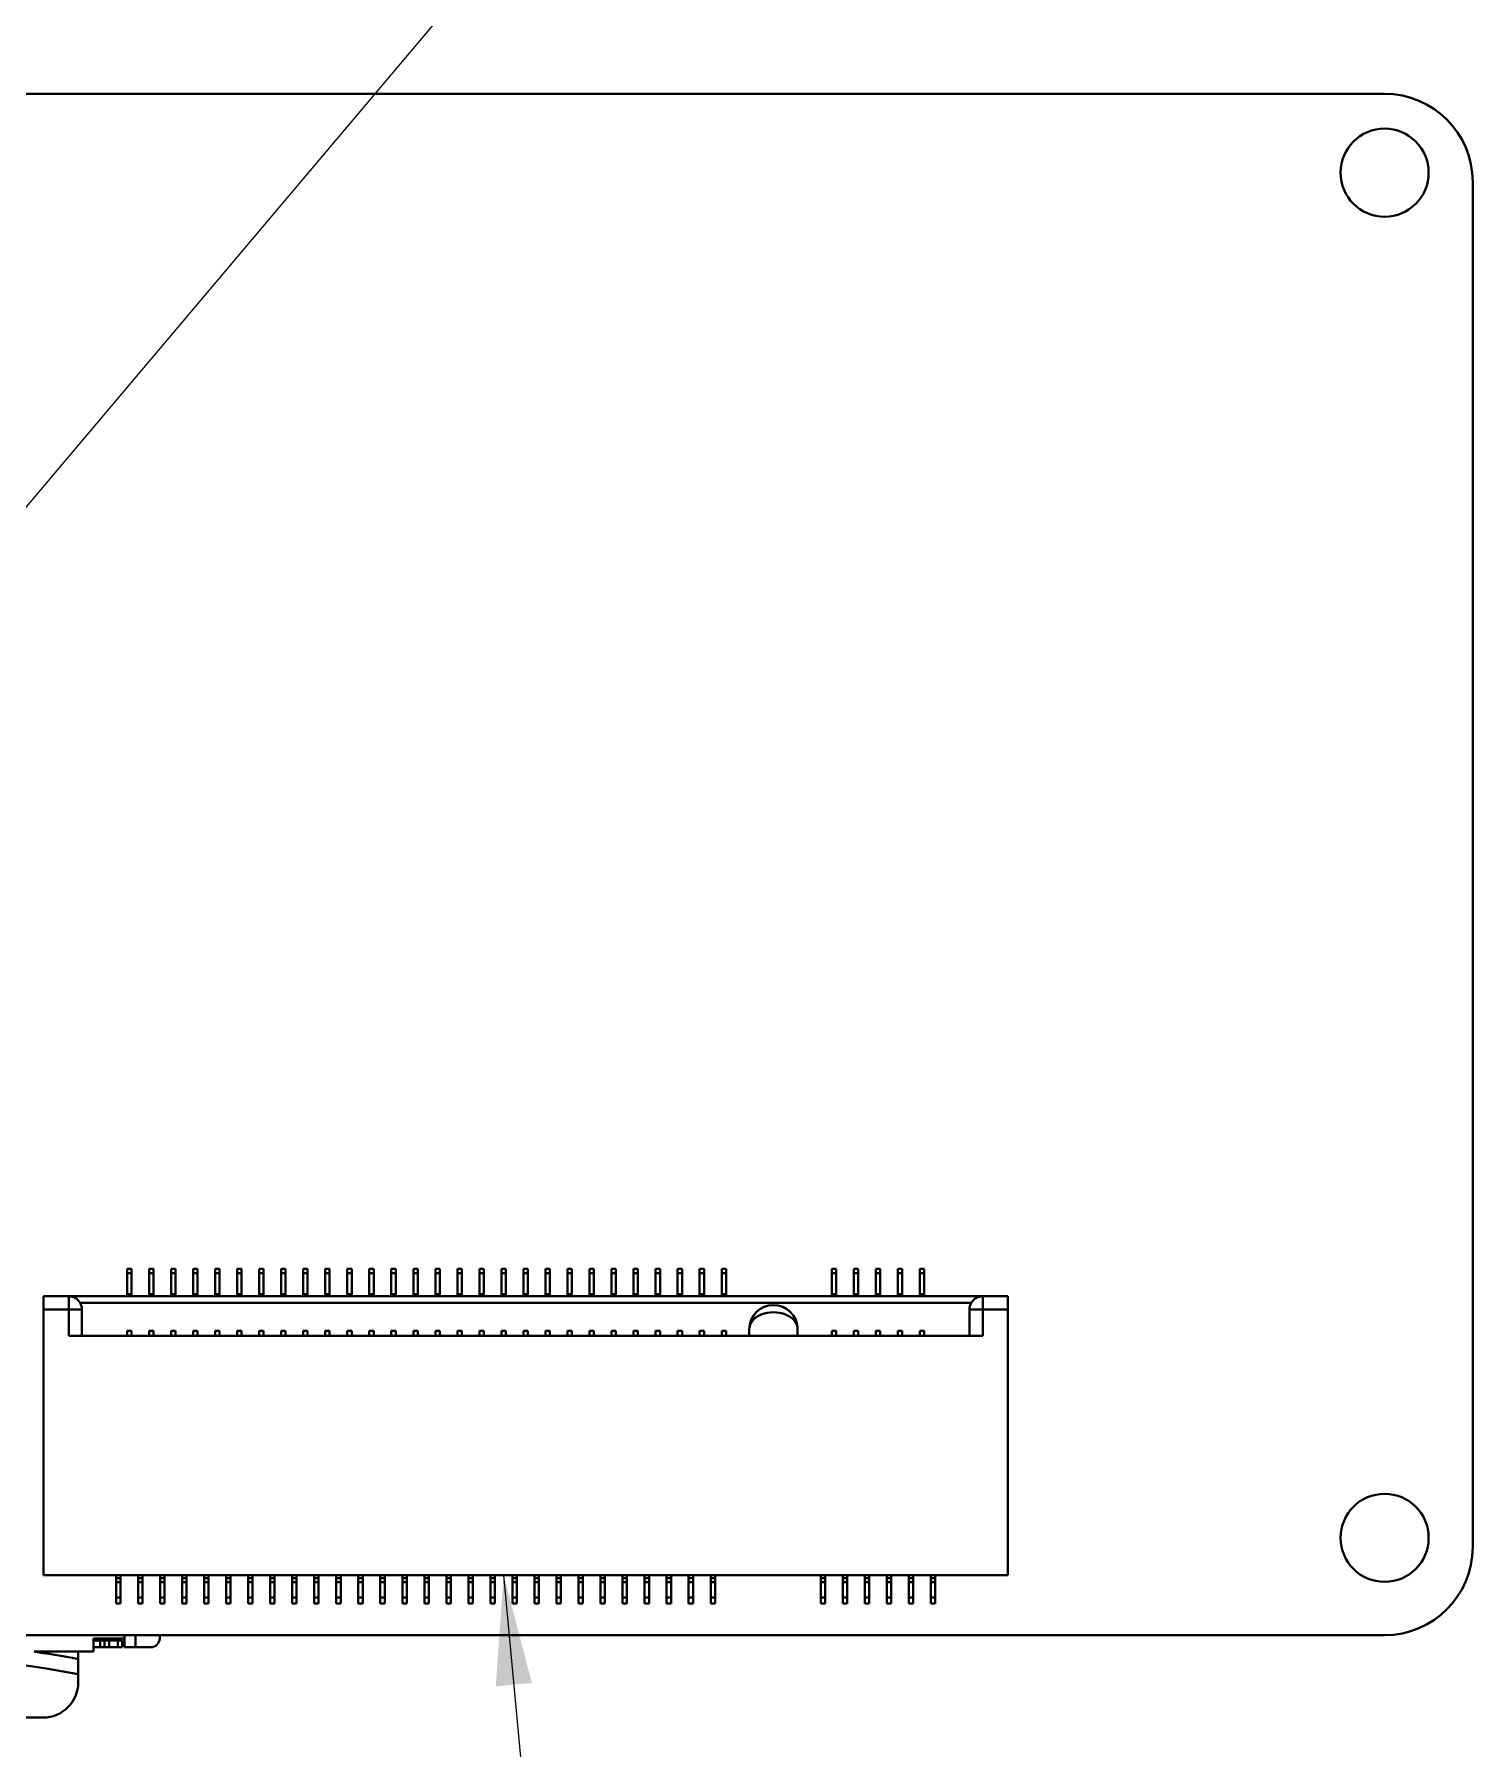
# Model space of a CAD drawing. Header units: millimetres. Extents: x 15 to 205, y 5 to 292.
# Drawn here: x 128.02 to 160.68, y 205.84 to 244.77 of the extents above; entities that cross this region are included whole.
import ezdxf

# ---------------------------------------------------------------- set-up
doc = ezdxf.new("R2010")
doc.units = ezdxf.units.MM
doc.layers.add('Annotations', color=7, linetype='Continuous')
doc.layers.add('Geometries', color=7, linetype='Continuous')
doc.dimstyles.new('ISO-25', dxfattribs={"dimtxt": 2.5, "dimasz": 2.5, "dimexe": 1.25, "dimexo": 0.625, "dimtad": 1, "dimtxsty": 'Standard', "dimcen": 2.5, "dimadec": 0, "dimazin": 0, "dimtfac": 1, "dimtmove": 0, "dimatfit": 3, "dimfxl": 1, "dimarcsym": 0})

msp = doc.modelspace()

# ---------------------------------------------------------------- linework, layer by layer
at = {"layer": 'Geometries', "linetype": 'Continuous', "lineweight": 40}
for p, q in [((158.675, 243.419), (62.675, 243.419)), ((160.675, 210.419), (160.675, 241.419)), ((130.125, 216.734), (130.225, 216.734)), ((130.125, 216.734), (130.125, 216.641)), ((130.125, 216.641), (130.125, 216.162)), ((130.225, 216.641), (130.125, 216.641)), ((130.225, 216.641), (130.225, 216.734)), ((130.225, 216.162), (130.225, 216.641)), ((130.625, 216.734), (130.725, 216.734)), ((130.625, 216.734), (130.625, 216.641)), ((130.625, 216.641), (130.625, 216.162)), ((130.725, 216.641), (130.625, 216.641)), ((130.725, 216.641), (130.725, 216.734)), ((130.725, 216.162), (130.725, 216.641)), ((131.125, 216.734), (131.125, 216.641)), ((131.125, 216.734), (131.225, 216.734)), ((131.125, 216.641), (131.125, 216.162)), ((131.225, 216.641), (131.125, 216.641)), ((131.225, 216.641), (131.225, 216.734)), ((131.225, 216.162), (131.225, 216.641)), ((131.625, 216.734), (131.625, 216.641)), ((131.625, 216.734), (131.725, 216.734)), ((131.625, 216.641), (131.625, 216.162)), ((131.725, 216.641), (131.625, 216.641)), ((131.725, 216.641), (131.725, 216.734)), ((131.725, 216.162), (131.725, 216.641)), ((132.125, 216.734), (132.125, 216.641)), ((132.125, 216.734), (132.225, 216.734)), ((132.125, 216.641), (132.125, 216.162)), ((132.225, 216.641), (132.125, 216.641)), ((132.225, 216.641), (132.225, 216.734)), ((132.225, 216.162), (132.225, 216.641)), ((132.625, 216.734), (132.725, 216.734)), ((132.625, 216.734), (132.625, 216.641)), ((132.625, 216.641), (132.625, 216.162)), ((132.725, 216.641), (132.625, 216.641)), ((132.725, 216.641), (132.725, 216.734)), ((132.725, 216.162), (132.725, 216.641)), ((133.125, 216.734), (133.125, 216.641)), ((133.125, 216.734), (133.225, 216.734)), ((133.125, 216.641), (133.125, 216.162)), ((133.225, 216.641), (133.125, 216.641)), ((133.225, 216.641), (133.225, 216.734)), ((133.225, 216.162), (133.225, 216.641)), ((133.625, 216.734), (133.725, 216.734)), ((133.625, 216.734), (133.625, 216.641)), ((133.725, 216.641), (133.625, 216.641)), ((133.625, 216.641), (133.625, 216.162)), ((133.725, 216.641), (133.725, 216.734)), ((133.725, 216.162), (133.725, 216.641)), ((134.125, 216.734), (134.125, 216.641)), ((134.125, 216.734), (134.225, 216.734)), ((134.125, 216.641), (134.125, 216.162)), ((134.225, 216.641), (134.125, 216.641)), ((134.225, 216.641), (134.225, 216.734)), ((134.225, 216.162), (134.225, 216.641)), ((134.625, 216.734), (134.625, 216.641)), ((134.625, 216.734), (134.725, 216.734)), ((134.625, 216.641), (134.625, 216.162)), ((134.725, 216.641), (134.625, 216.641)), ((134.725, 216.641), (134.725, 216.734)), ((134.725, 216.162), (134.725, 216.641)), ((135.125, 216.734), (135.125, 216.641)), ((135.125, 216.734), (135.225, 216.734)), ((135.225, 216.641), (135.125, 216.641)), ((135.125, 216.641), (135.125, 216.162)), ((135.225, 216.641), (135.225, 216.734)), ((135.225, 216.162), (135.225, 216.641)), ((135.625, 216.734), (135.625, 216.641)), ((135.625, 216.734), (135.725, 216.734)), ((135.725, 216.641), (135.625, 216.641)), ((135.625, 216.641), (135.625, 216.162)), ((135.725, 216.641), (135.725, 216.734)), ((135.725, 216.162), (135.725, 216.641)), ((136.125, 216.734), (136.225, 216.734)), ((136.125, 216.734), (136.125, 216.641)), ((136.125, 216.641), (136.125, 216.162)), ((136.225, 216.641), (136.125, 216.641)), ((136.225, 216.641), (136.225, 216.734)), ((136.225, 216.162), (136.225, 216.641)), ((136.625, 216.734), (136.625, 216.641)), ((136.625, 216.734), (136.725, 216.734)), ((136.625, 216.641), (136.625, 216.162)), ((136.725, 216.641), (136.625, 216.641)), ((136.725, 216.641), (136.725, 216.734)), ((136.725, 216.162), (136.725, 216.641)), ((137.125, 216.734), (137.125, 216.641)), ((137.125, 216.734), (137.225, 216.734)), ((137.125, 216.641), (137.125, 216.162)), ((137.225, 216.641), (137.125, 216.641)), ((137.225, 216.641), (137.225, 216.734)), ((137.225, 216.162), (137.225, 216.641)), ((137.625, 216.734), (137.625, 216.641)), ((137.625, 216.734), (137.725, 216.734)), ((137.625, 216.641), (137.625, 216.162)), ((137.725, 216.641), (137.625, 216.641)), ((137.725, 216.641), (137.725, 216.734)), ((137.725, 216.162), (137.725, 216.641)), ((138.125, 216.734), (138.125, 216.641)), ((138.125, 216.734), (138.225, 216.734)), ((138.125, 216.641), (138.125, 216.162)), ((138.225, 216.641), (138.125, 216.641)), ((138.225, 216.641), (138.225, 216.734)), ((138.225, 216.162), (138.225, 216.641)), ((138.625, 216.734), (138.625, 216.641)), ((138.625, 216.734), (138.725, 216.734)), ((138.725, 216.641), (138.625, 216.641)), ((138.625, 216.641), (138.625, 216.162)), ((138.725, 216.641), (138.725, 216.734)), ((138.725, 216.162), (138.725, 216.641)), ((139.125, 216.734), (139.225, 216.734)), ((139.125, 216.734), (139.125, 216.641)), ((139.125, 216.641), (139.125, 216.162)), ((139.225, 216.641), (139.125, 216.641)), ((139.225, 216.641), (139.225, 216.734)), ((139.225, 216.162), (139.225, 216.641)), ((139.625, 216.734), (139.625, 216.641)), ((139.625, 216.734), (139.725, 216.734)), ((139.625, 216.641), (139.625, 216.162)), ((139.725, 216.641), (139.625, 216.641)), ((139.725, 216.641), (139.725, 216.734)), ((139.725, 216.162), (139.725, 216.641)), ((140.125, 216.734), (140.125, 216.641)), ((140.125, 216.734), (140.225, 216.734)), ((140.225, 216.641), (140.125, 216.641)), ((140.125, 216.641), (140.125, 216.162)), ((140.225, 216.641), (140.225, 216.734)), ((140.225, 216.162), (140.225, 216.641)), ((140.625, 216.734), (140.725, 216.734)), ((140.625, 216.734), (140.625, 216.641)), ((140.625, 216.641), (140.625, 216.162)), ((140.725, 216.641), (140.625, 216.641)), ((140.725, 216.641), (140.725, 216.734)), ((140.725, 216.162), (140.725, 216.641)), ((141.125, 216.734), (141.125, 216.641)), ((141.125, 216.734), (141.225, 216.734)), ((141.225, 216.641), (141.125, 216.641)), ((141.125, 216.641), (141.125, 216.162)), ((141.225, 216.641), (141.225, 216.734)), ((141.225, 216.162), (141.225, 216.641)), ((141.625, 216.734), (141.625, 216.641)), ((141.625, 216.734), (141.725, 216.734)), ((141.725, 216.641), (141.625, 216.641)), ((141.625, 216.641), (141.625, 216.162)), ((141.725, 216.641), (141.725, 216.734)), ((141.725, 216.162), (141.725, 216.641)), ((142.125, 216.734), (142.125, 216.641)), ((142.125, 216.734), (142.225, 216.734)), ((142.225, 216.641), (142.125, 216.641)), ((142.125, 216.641), (142.125, 216.162)), ((142.225, 216.641), (142.225, 216.734)), ((142.225, 216.162), (142.225, 216.641)), ((142.625, 216.734), (142.625, 216.641)), ((142.625, 216.734), (142.725, 216.734)), ((142.625, 216.641), (142.625, 216.162)), ((142.725, 216.641), (142.625, 216.641)), ((142.725, 216.641), (142.725, 216.734)), ((142.725, 216.162), (142.725, 216.641)), ((143.125, 216.734), (143.225, 216.734)), ((143.125, 216.734), (143.125, 216.641)), ((143.125, 216.641), (143.125, 216.162)), ((143.225, 216.641), (143.125, 216.641)), ((143.225, 216.641), (143.225, 216.734)), ((143.225, 216.162), (143.225, 216.641)), ((143.625, 216.734), (143.725, 216.734)), ((143.625, 216.734), (143.625, 216.641)), ((143.625, 216.641), (143.625, 216.162)), ((143.725, 216.641), (143.625, 216.641)), ((143.725, 216.641), (143.725, 216.734)), ((143.725, 216.162), (143.725, 216.641)), ((146.125, 216.734), (146.125, 216.641)), ((146.125, 216.734), (146.225, 216.734)), ((146.225, 216.641), (146.125, 216.641)), ((146.125, 216.641), (146.125, 216.162)), ((146.225, 216.641), (146.225, 216.734)), ((146.225, 216.162), (146.225, 216.641)), ((146.625, 216.734), (146.625, 216.641)), ((146.625, 216.734), (146.725, 216.734)), ((146.625, 216.641), (146.625, 216.162)), ((146.725, 216.641), (146.625, 216.641)), ((146.725, 216.641), (146.725, 216.734)), ((146.725, 216.162), (146.725, 216.641)), ((147.125, 216.734), (147.125, 216.641)), ((147.125, 216.734), (147.225, 216.734)), ((147.225, 216.641), (147.125, 216.641)), ((147.125, 216.641), (147.125, 216.162)), ((147.225, 216.641), (147.225, 216.734)), ((147.225, 216.162), (147.225, 216.641)), ((147.625, 216.734), (147.625, 216.641)), ((147.625, 216.734), (147.725, 216.734)), ((147.625, 216.641), (147.625, 216.162)), ((147.725, 216.641), (147.625, 216.641)), ((147.725, 216.641), (147.725, 216.734)), ((147.725, 216.162), (147.725, 216.641)), ((148.125, 216.734), (148.125, 216.641)), ((148.125, 216.734), (148.225, 216.734)), ((148.225, 216.641), (148.125, 216.641)), ((148.125, 216.641), (148.125, 216.162)), ((148.225, 216.641), (148.225, 216.734)), ((148.225, 216.162), (148.225, 216.641)), ((128.225, 216.114), (128.225, 215.814)), ((128.225, 216.114), (128.8, 216.114)), ((128.8, 215.814), (128.8, 216.114)), ((128.8, 216.114), (130.125, 216.114)), ((130.125, 216.162), (130.125, 216.118)), ((130.125, 216.162), (130.225, 216.162)), ((130.125, 216.118), (130.125, 216.114)), ((130.125, 216.118), (130.225, 216.118)), ((130.125, 216.114), (130.225, 216.114)), ((130.225, 216.118), (130.225, 216.162)), ((130.225, 216.114), (130.225, 216.118)), ((130.225, 216.114), (130.625, 216.114)), ((130.625, 216.162), (130.625, 216.118)), ((130.625, 216.162), (130.725, 216.162)), ((130.625, 216.118), (130.625, 216.114)), ((130.625, 216.118), (130.725, 216.118)), ((130.625, 216.114), (130.725, 216.114)), ((130.725, 216.118), (130.725, 216.162)), ((130.725, 216.114), (130.725, 216.118)), ((130.725, 216.114), (131.125, 216.114)), ((131.125, 216.162), (131.125, 216.118)), ((131.125, 216.162), (131.225, 216.162)), ((131.125, 216.118), (131.125, 216.114)), ((131.125, 216.118), (131.225, 216.118)), ((131.125, 216.114), (131.225, 216.114)), ((131.225, 216.118), (131.225, 216.162)), ((131.225, 216.114), (131.225, 216.118)), ((131.225, 216.114), (131.625, 216.114)), ((131.625, 216.162), (131.725, 216.162)), ((131.625, 216.162), (131.625, 216.118)), ((131.625, 216.118), (131.625, 216.114)), ((131.625, 216.118), (131.725, 216.118)), ((131.625, 216.114), (131.725, 216.114)), ((131.725, 216.118), (131.725, 216.162)), ((131.725, 216.114), (131.725, 216.118)), ((131.725, 216.114), (132.125, 216.114)), ((132.125, 216.162), (132.125, 216.118)), ((132.125, 216.162), (132.225, 216.162)), ((132.125, 216.118), (132.125, 216.114)), ((132.125, 216.118), (132.225, 216.118)), ((132.125, 216.114), (132.225, 216.114)), ((132.225, 216.118), (132.225, 216.162)), ((132.225, 216.114), (132.225, 216.118)), ((132.225, 216.114), (132.625, 216.114)), ((132.625, 216.162), (132.625, 216.118)), ((132.625, 216.162), (132.725, 216.162)), ((132.625, 216.118), (132.625, 216.114)), ((132.625, 216.118), (132.725, 216.118)), ((132.625, 216.114), (132.725, 216.114)), ((132.725, 216.118), (132.725, 216.162)), ((132.725, 216.114), (132.725, 216.118)), ((132.725, 216.114), (133.125, 216.114)), ((133.125, 216.162), (133.125, 216.118)), ((133.125, 216.162), (133.225, 216.162)), ((133.125, 216.118), (133.125, 216.114)), ((133.125, 216.118), (133.225, 216.118)), ((133.125, 216.114), (133.225, 216.114)), ((133.225, 216.118), (133.225, 216.162)), ((133.225, 216.114), (133.225, 216.118)), ((133.225, 216.114), (133.625, 216.114)), ((133.625, 216.162), (133.625, 216.118)), ((133.625, 216.162), (133.725, 216.162)), ((133.625, 216.118), (133.625, 216.114)), ((133.625, 216.118), (133.725, 216.118)), ((133.625, 216.114), (133.725, 216.114)), ((133.725, 216.118), (133.725, 216.162)), ((133.725, 216.114), (133.725, 216.118)), ((133.725, 216.114), (134.125, 216.114)), ((134.125, 216.162), (134.225, 216.162)), ((134.125, 216.162), (134.125, 216.118)), ((134.125, 216.118), (134.125, 216.114)), ((134.125, 216.118), (134.225, 216.118)), ((134.125, 216.114), (134.225, 216.114)), ((134.225, 216.118), (134.225, 216.162)), ((134.225, 216.114), (134.225, 216.118)), ((134.225, 216.114), (134.625, 216.114)), ((134.625, 216.162), (134.625, 216.118)), ((134.625, 216.162), (134.725, 216.162)), ((134.625, 216.118), (134.625, 216.114)), ((134.625, 216.118), (134.725, 216.118)), ((134.625, 216.114), (134.725, 216.114)), ((134.725, 216.118), (134.725, 216.162)), ((134.725, 216.114), (134.725, 216.118)), ((134.725, 216.114), (135.125, 216.114)), ((135.125, 216.162), (135.125, 216.118)), ((135.125, 216.162), (135.225, 216.162)), ((135.125, 216.118), (135.125, 216.114)), ((135.125, 216.118), (135.225, 216.118)), ((135.125, 216.114), (135.225, 216.114)), ((135.225, 216.118), (135.225, 216.162)), ((135.225, 216.114), (135.225, 216.118)), ((135.225, 216.114), (135.625, 216.114)), ((135.625, 216.162), (135.625, 216.118)), ((135.625, 216.162), (135.725, 216.162)), ((135.625, 216.118), (135.725, 216.118)), ((135.625, 216.118), (135.625, 216.114)), ((135.625, 216.114), (135.725, 216.114)), ((135.725, 216.118), (135.725, 216.162)), ((135.725, 216.114), (135.725, 216.118)), ((135.725, 216.114), (136.125, 216.114)), ((136.125, 216.162), (136.125, 216.118)), ((136.125, 216.162), (136.225, 216.162)), ((136.125, 216.118), (136.125, 216.114)), ((136.125, 216.118), (136.225, 216.118)), ((136.125, 216.114), (136.225, 216.114)), ((136.225, 216.118), (136.225, 216.162)), ((136.225, 216.114), (136.225, 216.118)), ((136.225, 216.114), (136.625, 216.114)), ((136.625, 216.162), (136.725, 216.162)), ((136.625, 216.162), (136.625, 216.118)), ((136.625, 216.118), (136.625, 216.114)), ((136.625, 216.118), (136.725, 216.118)), ((136.625, 216.114), (136.725, 216.114)), ((136.725, 216.118), (136.725, 216.162)), ((136.725, 216.114), (136.725, 216.118)), ((136.725, 216.114), (137.125, 216.114)), ((137.125, 216.162), (137.125, 216.118)), ((137.125, 216.162), (137.225, 216.162)), ((137.125, 216.118), (137.125, 216.114)), ((137.125, 216.118), (137.225, 216.118)), ((137.125, 216.114), (137.225, 216.114)), ((137.225, 216.118), (137.225, 216.162)), ((137.225, 216.114), (137.225, 216.118)), ((137.225, 216.114), (137.625, 216.114)), ((137.625, 216.162), (137.725, 216.162)), ((137.625, 216.162), (137.625, 216.118)), ((137.625, 216.118), (137.725, 216.118)), ((137.625, 216.118), (137.625, 216.114)), ((137.625, 216.114), (137.725, 216.114)), ((137.725, 216.118), (137.725, 216.162)), ((137.725, 216.114), (137.725, 216.118)), ((137.725, 216.114), (138.125, 216.114)), ((138.125, 216.162), (138.125, 216.118)), ((138.125, 216.162), (138.225, 216.162)), ((138.125, 216.118), (138.125, 216.114)), ((138.125, 216.118), (138.225, 216.118)), ((138.125, 216.114), (138.225, 216.114)), ((138.225, 216.118), (138.225, 216.162)), ((138.225, 216.114), (138.225, 216.118)), ((138.225, 216.114), (138.625, 216.114)), ((138.625, 216.162), (138.625, 216.118)), ((138.625, 216.162), (138.725, 216.162)), ((138.625, 216.118), (138.625, 216.114)), ((138.625, 216.118), (138.725, 216.118)), ((138.625, 216.114), (138.725, 216.114)), ((138.725, 216.118), (138.725, 216.162)), ((138.725, 216.114), (138.725, 216.118)), ((138.725, 216.114), (139.125, 216.114)), ((139.125, 216.162), (139.225, 216.162)), ((139.125, 216.162), (139.125, 216.118)), ((139.125, 216.118), (139.125, 216.114)), ((139.125, 216.118), (139.225, 216.118)), ((139.125, 216.114), (139.225, 216.114)), ((139.225, 216.118), (139.225, 216.162)), ((139.225, 216.114), (139.225, 216.118)), ((139.225, 216.114), (139.625, 216.114)), ((139.625, 216.162), (139.625, 216.118)), ((139.625, 216.162), (139.725, 216.162)), ((139.625, 216.118), (139.725, 216.118)), ((139.625, 216.118), (139.625, 216.114)), ((139.625, 216.114), (139.725, 216.114)), ((139.725, 216.118), (139.725, 216.162)), ((139.725, 216.114), (139.725, 216.118)), ((139.725, 216.114), (140.125, 216.114)), ((140.125, 216.162), (140.125, 216.118)), ((140.125, 216.162), (140.225, 216.162)), ((140.125, 216.118), (140.225, 216.118)), ((140.125, 216.118), (140.125, 216.114)), ((140.125, 216.114), (140.225, 216.114)), ((140.225, 216.118), (140.225, 216.162)), ((140.225, 216.114), (140.225, 216.118)), ((140.225, 216.114), (140.625, 216.114)), ((140.625, 216.162), (140.725, 216.162)), ((140.625, 216.162), (140.625, 216.118)), ((140.625, 216.118), (140.625, 216.114)), ((140.625, 216.118), (140.725, 216.118)), ((140.625, 216.114), (140.725, 216.114)), ((140.725, 216.118), (140.725, 216.162)), ((140.725, 216.114), (140.725, 216.118)), ((140.725, 216.114), (141.125, 216.114)), ((141.125, 216.162), (141.125, 216.118)), ((141.125, 216.162), (141.225, 216.162)), ((141.125, 216.118), (141.125, 216.114)), ((141.125, 216.118), (141.225, 216.118)), ((141.125, 216.114), (141.225, 216.114)), ((141.225, 216.118), (141.225, 216.162)), ((141.225, 216.114), (141.225, 216.118)), ((141.225, 216.114), (141.625, 216.114)), ((141.625, 216.162), (141.625, 216.118)), ((141.625, 216.162), (141.725, 216.162)), ((141.625, 216.118), (141.625, 216.114)), ((141.625, 216.118), (141.725, 216.118)), ((141.625, 216.114), (141.725, 216.114)), ((141.725, 216.118), (141.725, 216.162)), ((141.725, 216.114), (141.725, 216.118)), ((141.725, 216.114), (142.125, 216.114)), ((142.125, 216.162), (142.125, 216.118)), ((142.125, 216.162), (142.225, 216.162)), ((142.125, 216.118), (142.125, 216.114)), ((142.125, 216.118), (142.225, 216.118)), ((142.125, 216.114), (142.225, 216.114)), ((142.225, 216.118), (142.225, 216.162)), ((142.225, 216.114), (142.225, 216.118)), ((142.225, 216.114), (142.625, 216.114)), ((142.625, 216.162), (142.625, 216.118)), ((142.625, 216.162), (142.725, 216.162)), ((142.625, 216.118), (142.625, 216.114)), ((142.625, 216.118), (142.725, 216.118)), ((142.625, 216.114), (142.725, 216.114)), ((142.725, 216.118), (142.725, 216.162)), ((142.725, 216.114), (142.725, 216.118)), ((142.725, 216.114), (143.125, 216.114)), ((143.125, 216.162), (143.125, 216.118)), ((143.125, 216.162), (143.225, 216.162)), ((143.125, 216.118), (143.125, 216.114)), ((143.125, 216.118), (143.225, 216.118)), ((143.125, 216.114), (143.225, 216.114)), ((143.225, 216.118), (143.225, 216.162)), ((143.225, 216.114), (143.225, 216.118)), ((143.225, 216.114), (143.625, 216.114)), ((143.625, 216.162), (143.625, 216.118)), ((143.625, 216.162), (143.725, 216.162)), ((143.625, 216.118), (143.625, 216.114)), ((143.625, 216.118), (143.725, 216.118)), ((143.625, 216.114), (143.725, 216.114)), ((143.725, 216.118), (143.725, 216.162)), ((143.725, 216.114), (143.725, 216.118)), ((143.725, 216.114), (146.125, 216.114)), ((146.125, 216.162), (146.225, 216.162)), ((146.125, 216.162), (146.125, 216.118)), ((146.125, 216.118), (146.125, 216.114)), ((146.125, 216.118), (146.225, 216.118)), ((146.125, 216.114), (146.225, 216.114)), ((146.225, 216.118), (146.225, 216.162)), ((146.225, 216.114), (146.225, 216.118)), ((146.225, 216.114), (146.625, 216.114)), ((146.625, 216.162), (146.625, 216.118)), ((146.625, 216.162), (146.725, 216.162)), ((146.625, 216.118), (146.625, 216.114)), ((146.625, 216.118), (146.725, 216.118)), ((146.625, 216.114), (146.725, 216.114)), ((146.725, 216.118), (146.725, 216.162)), ((146.725, 216.114), (146.725, 216.118)), ((146.725, 216.114), (147.125, 216.114)), ((147.125, 216.162), (147.125, 216.118)), ((147.125, 216.162), (147.225, 216.162)), ((147.125, 216.118), (147.125, 216.114)), ((147.125, 216.118), (147.225, 216.118)), ((147.125, 216.114), (147.225, 216.114)), ((147.225, 216.118), (147.225, 216.162)), ((147.225, 216.114), (147.225, 216.118)), ((147.225, 216.114), (147.625, 216.114)), ((147.625, 216.162), (147.625, 216.118)), ((147.625, 216.162), (147.725, 216.162)), ((147.625, 216.118), (147.625, 216.114)), ((147.625, 216.118), (147.725, 216.118)), ((147.625, 216.114), (147.725, 216.114)), ((147.725, 216.118), (147.725, 216.162)), ((147.725, 216.114), (147.725, 216.118)), ((147.725, 216.114), (148.125, 216.114)), ((148.125, 216.162), (148.225, 216.162)), ((148.125, 216.162), (148.125, 216.118)), ((148.125, 216.118), (148.125, 216.114)), ((148.125, 216.118), (148.225, 216.118)), ((148.125, 216.114), (148.225, 216.114)), ((148.225, 216.118), (148.225, 216.162)), ((148.225, 216.114), (148.225, 216.118)), ((148.225, 216.114), (149.55, 216.114)), ((149.55, 216.114), (149.55, 215.814)), ((149.55, 216.114), (150.125, 216.114)), ((150.125, 215.814), (150.125, 216.114)), ((128.225, 215.814), (128.225, 209.784)), ((128.8, 215.814), (128.225, 215.814)), ((129.1, 215.814), (128.8, 215.814)), ((128.8, 215.214), (128.8, 215.814)), ((129.06, 215.964), (149.29, 215.964)), ((129.1, 215.814), (129.1, 215.214)), ((149.55, 215.814), (149.25, 215.814)), ((149.25, 215.214), (149.25, 215.814)), ((149.55, 215.814), (149.55, 215.214)), ((150.125, 215.814), (149.55, 215.814)), ((150.125, 209.784), (150.125, 215.814)), ((130.125, 215.328), (130.125, 215.214)), ((130.225, 215.328), (130.125, 215.328)), ((130.225, 215.214), (130.225, 215.328)), ((130.625, 215.328), (130.625, 215.214)), ((130.725, 215.328), (130.625, 215.328)), ((130.725, 215.214), (130.725, 215.328)), ((131.125, 215.328), (131.125, 215.214)), ((131.225, 215.328), (131.125, 215.328)), ((131.225, 215.214), (131.225, 215.328)), ((131.625, 215.328), (131.625, 215.214)), ((131.725, 215.328), (131.625, 215.328)), ((131.725, 215.214), (131.725, 215.328)), ((132.125, 215.328), (132.125, 215.214)), ((132.225, 215.328), (132.125, 215.328)), ((132.225, 215.214), (132.225, 215.328)), ((132.625, 215.328), (132.625, 215.214)), ((132.725, 215.328), (132.625, 215.328)), ((132.725, 215.214), (132.725, 215.328)), ((133.125, 215.328), (133.125, 215.214)), ((133.225, 215.328), (133.125, 215.328)), ((133.225, 215.214), (133.225, 215.328)), ((133.625, 215.328), (133.625, 215.214)), ((133.725, 215.328), (133.625, 215.328)), ((133.725, 215.214), (133.725, 215.328)), ((134.125, 215.328), (134.125, 215.214)), ((134.225, 215.328), (134.125, 215.328)), ((134.225, 215.214), (134.225, 215.328)), ((134.625, 215.328), (134.625, 215.214)), ((134.725, 215.328), (134.625, 215.328)), ((134.725, 215.214), (134.725, 215.328)), ((135.125, 215.328), (135.125, 215.214)), ((135.225, 215.328), (135.125, 215.328)), ((135.225, 215.214), (135.225, 215.328)), ((135.725, 215.328), (135.625, 215.328)), ((135.625, 215.328), (135.625, 215.214)), ((135.725, 215.214), (135.725, 215.328)), ((136.125, 215.328), (136.125, 215.214)), ((136.225, 215.328), (136.125, 215.328)), ((136.225, 215.214), (136.225, 215.328)), ((136.625, 215.328), (136.625, 215.214)), ((136.725, 215.328), (136.625, 215.328)), ((136.725, 215.214), (136.725, 215.328)), ((137.125, 215.328), (137.125, 215.214)), ((137.225, 215.328), (137.125, 215.328)), ((137.225, 215.214), (137.225, 215.328)), ((137.625, 215.328), (137.625, 215.214)), ((137.725, 215.328), (137.625, 215.328)), ((137.725, 215.214), (137.725, 215.328)), ((138.125, 215.328), (138.125, 215.214)), ((138.225, 215.328), (138.125, 215.328)), ((138.225, 215.214), (138.225, 215.328)), ((138.725, 215.328), (138.625, 215.328)), ((138.625, 215.328), (138.625, 215.214)), ((138.725, 215.214), (138.725, 215.328)), ((139.125, 215.328), (139.125, 215.214)), ((139.225, 215.328), (139.125, 215.328)), ((139.225, 215.214), (139.225, 215.328)), ((139.625, 215.328), (139.625, 215.214)), ((139.725, 215.328), (139.625, 215.328)), ((139.725, 215.214), (139.725, 215.328)), ((140.225, 215.328), (140.125, 215.328)), ((140.125, 215.328), (140.125, 215.214)), ((140.225, 215.214), (140.225, 215.328)), ((140.625, 215.328), (140.625, 215.214)), ((140.725, 215.328), (140.625, 215.328)), ((140.725, 215.214), (140.725, 215.328)), ((141.125, 215.328), (141.125, 215.214)), ((141.225, 215.328), (141.125, 215.328)), ((141.225, 215.214), (141.225, 215.328)), ((141.625, 215.328), (141.625, 215.214)), ((141.725, 215.328), (141.625, 215.328)), ((141.725, 215.214), (141.725, 215.328)), ((142.125, 215.328), (142.125, 215.214)), ((142.225, 215.328), (142.125, 215.328)), ((142.225, 215.214), (142.225, 215.328)), ((142.625, 215.328), (142.625, 215.214)), ((142.725, 215.328), (142.625, 215.328)), ((142.725, 215.214), (142.725, 215.328)), ((143.125, 215.328), (143.125, 215.214)), ((143.225, 215.328), (143.125, 215.328)), ((143.225, 215.214), (143.225, 215.328)), ((143.625, 215.328), (143.625, 215.214)), ((143.725, 215.328), (143.625, 215.328)), ((143.725, 215.214), (143.725, 215.328)), ((144.25, 215.364), (144.25, 215.214)), ((145.35, 215.214), (145.35, 215.364)), ((146.125, 215.328), (146.125, 215.214)), ((146.225, 215.328), (146.125, 215.328)), ((146.225, 215.214), (146.225, 215.328)), ((146.725, 215.328), (146.625, 215.328)), ((146.625, 215.328), (146.625, 215.214)), ((146.725, 215.214), (146.725, 215.328)), ((147.225, 215.328), (147.125, 215.328)), ((147.125, 215.328), (147.125, 215.214)), ((147.225, 215.214), (147.225, 215.328)), ((147.625, 215.328), (147.625, 215.214)), ((147.725, 215.328), (147.625, 215.328)), ((147.725, 215.214), (147.725, 215.328)), ((148.225, 215.328), (148.125, 215.328)), ((148.125, 215.328), (148.125, 215.214)), ((148.225, 215.214), (148.225, 215.328)), ((128.8, 215.214), (129.1, 215.214)), ((129.1, 215.214), (130.125, 215.214)), ((130.125, 215.214), (130.225, 215.214)), ((130.225, 215.214), (130.625, 215.214)), ((130.625, 215.214), (130.725, 215.214)), ((130.725, 215.214), (131.125, 215.214)), ((131.125, 215.214), (131.225, 215.214)), ((131.225, 215.214), (131.625, 215.214)), ((131.625, 215.214), (131.725, 215.214)), ((131.725, 215.214), (132.125, 215.214)), ((132.125, 215.214), (132.225, 215.214)), ((132.225, 215.214), (132.625, 215.214)), ((132.625, 215.214), (132.725, 215.214)), ((132.725, 215.214), (133.125, 215.214)), ((133.125, 215.214), (133.225, 215.214)), ((133.225, 215.214), (133.625, 215.214)), ((133.625, 215.214), (133.725, 215.214)), ((133.725, 215.214), (134.125, 215.214)), ((134.125, 215.214), (134.225, 215.214)), ((134.225, 215.214), (134.625, 215.214)), ((134.625, 215.214), (134.725, 215.214)), ((134.725, 215.214), (135.125, 215.214)), ((135.125, 215.214), (135.225, 215.214)), ((135.225, 215.214), (135.625, 215.214)), ((135.625, 215.214), (135.725, 215.214)), ((135.725, 215.214), (136.125, 215.214)), ((136.125, 215.214), (136.225, 215.214)), ((136.225, 215.214), (136.625, 215.214)), ((136.625, 215.214), (136.725, 215.214)), ((136.725, 215.214), (137.125, 215.214)), ((137.125, 215.214), (137.225, 215.214)), ((137.225, 215.214), (137.625, 215.214)), ((137.625, 215.214), (137.725, 215.214)), ((137.725, 215.214), (138.125, 215.214)), ((138.125, 215.214), (138.225, 215.214)), ((138.225, 215.214), (138.625, 215.214)), ((138.625, 215.214), (138.725, 215.214)), ((138.725, 215.214), (139.125, 215.214)), ((139.125, 215.214), (139.225, 215.214)), ((139.225, 215.214), (139.625, 215.214)), ((139.625, 215.214), (139.725, 215.214)), ((139.725, 215.214), (140.125, 215.214)), ((140.125, 215.214), (140.225, 215.214)), ((140.225, 215.214), (140.625, 215.214)), ((140.625, 215.214), (140.725, 215.214)), ((140.725, 215.214), (141.125, 215.214)), ((141.125, 215.214), (141.225, 215.214)), ((141.225, 215.214), (141.625, 215.214)), ((141.625, 215.214), (141.725, 215.214)), ((141.725, 215.214), (142.125, 215.214)), ((142.125, 215.214), (142.225, 215.214)), ((142.225, 215.214), (142.625, 215.214)), ((142.625, 215.214), (142.725, 215.214)), ((142.725, 215.214), (143.125, 215.214)), ((143.125, 215.214), (143.225, 215.214)), ((143.225, 215.214), (143.625, 215.214)), ((143.625, 215.214), (143.725, 215.214)), ((143.725, 215.214), (144.25, 215.214)), ((144.25, 215.214), (145.35, 215.214)), ((145.35, 215.214), (146.125, 215.214)), ((146.125, 215.214), (146.225, 215.214)), ((146.225, 215.214), (146.625, 215.214)), ((146.625, 215.214), (146.725, 215.214)), ((146.725, 215.214), (147.125, 215.214)), ((147.125, 215.214), (147.225, 215.214)), ((147.225, 215.214), (147.625, 215.214)), ((147.625, 215.214), (147.725, 215.214)), ((147.725, 215.214), (148.125, 215.214)), ((148.125, 215.214), (148.225, 215.214)), ((148.225, 215.214), (149.25, 215.214)), ((149.25, 215.214), (149.55, 215.214)), ((128.225, 209.784), (129.875, 209.784)), ((129.875, 209.784), (129.875, 209.712)), ((129.875, 209.784), (129.975, 209.784)), ((129.875, 209.712), (129.975, 209.712)), ((129.875, 209.712), (129.875, 209.62)), ((129.975, 209.62), (129.875, 209.62)), ((129.875, 209.62), (129.875, 209.271)), ((129.975, 209.712), (129.975, 209.784)), ((129.975, 209.784), (130.375, 209.784)), ((129.975, 209.62), (129.975, 209.712)), ((129.975, 209.271), (129.975, 209.62)), ((130.375, 209.784), (130.475, 209.784)), ((130.375, 209.784), (130.375, 209.712)), ((130.375, 209.712), (130.375, 209.62)), ((130.375, 209.712), (130.475, 209.712)), ((130.375, 209.62), (130.375, 209.271)), ((130.475, 209.62), (130.375, 209.62)), ((130.475, 209.712), (130.475, 209.784)), ((130.475, 209.784), (130.875, 209.784)), ((130.475, 209.62), (130.475, 209.712)), ((130.475, 209.271), (130.475, 209.62)), ((130.875, 209.784), (130.975, 209.784)), ((130.875, 209.784), (130.875, 209.712)), ((130.875, 209.712), (130.875, 209.62)), ((130.875, 209.712), (130.975, 209.712)), ((130.975, 209.62), (130.875, 209.62)), ((130.875, 209.62), (130.875, 209.271)), ((130.975, 209.712), (130.975, 209.784)), ((130.975, 209.784), (131.375, 209.784)), ((130.975, 209.62), (130.975, 209.712)), ((130.975, 209.271), (130.975, 209.62)), ((131.375, 209.784), (131.475, 209.784)), ((131.375, 209.784), (131.375, 209.712)), ((131.375, 209.712), (131.375, 209.62)), ((131.375, 209.712), (131.475, 209.712)), ((131.375, 209.62), (131.375, 209.271)), ((131.475, 209.62), (131.375, 209.62)), ((131.475, 209.784), (131.875, 209.784)), ((131.475, 209.712), (131.475, 209.784)), ((131.475, 209.62), (131.475, 209.712)), ((131.475, 209.271), (131.475, 209.62)), ((131.875, 209.784), (131.875, 209.712)), ((131.875, 209.784), (131.975, 209.784)), ((131.875, 209.712), (131.875, 209.62)), ((131.875, 209.712), (131.975, 209.712)), ((131.875, 209.62), (131.875, 209.271)), ((131.975, 209.62), (131.875, 209.62)), ((131.975, 209.712), (131.975, 209.784)), ((131.975, 209.784), (132.375, 209.784)), ((131.975, 209.62), (131.975, 209.712)), ((131.975, 209.271), (131.975, 209.62)), ((132.375, 209.784), (132.475, 209.784)), ((132.375, 209.784), (132.375, 209.712)), ((132.375, 209.712), (132.375, 209.62)), ((132.375, 209.712), (132.475, 209.712)), ((132.375, 209.62), (132.375, 209.271)), ((132.475, 209.62), (132.375, 209.62)), ((132.475, 209.712), (132.475, 209.784)), ((132.475, 209.784), (132.875, 209.784)), ((132.475, 209.62), (132.475, 209.712)), ((132.475, 209.271), (132.475, 209.62)), ((132.875, 209.784), (132.975, 209.784)), ((132.875, 209.784), (132.875, 209.712)), ((132.875, 209.712), (132.975, 209.712)), ((132.875, 209.712), (132.875, 209.62)), ((132.875, 209.62), (132.875, 209.271)), ((132.975, 209.62), (132.875, 209.62)), ((132.975, 209.784), (133.375, 209.784)), ((132.975, 209.712), (132.975, 209.784)), ((132.975, 209.62), (132.975, 209.712)), ((132.975, 209.271), (132.975, 209.62)), ((133.375, 209.784), (133.475, 209.784)), ((133.375, 209.784), (133.375, 209.712)), ((133.375, 209.712), (133.475, 209.712)), ((133.375, 209.712), (133.375, 209.62)), ((133.475, 209.62), (133.375, 209.62)), ((133.375, 209.62), (133.375, 209.271)), ((133.475, 209.712), (133.475, 209.784)), ((133.475, 209.784), (133.875, 209.784)), ((133.475, 209.62), (133.475, 209.712)), ((133.475, 209.271), (133.475, 209.62)), ((133.875, 209.784), (133.875, 209.712)), ((133.875, 209.784), (133.975, 209.784)), ((133.875, 209.712), (133.875, 209.62)), ((133.875, 209.712), (133.975, 209.712)), ((133.875, 209.62), (133.875, 209.271)), ((133.975, 209.62), (133.875, 209.62)), ((133.975, 209.712), (133.975, 209.784)), ((133.975, 209.784), (134.375, 209.784)), ((133.975, 209.62), (133.975, 209.712)), ((133.975, 209.271), (133.975, 209.62)), ((134.375, 209.784), (134.375, 209.712)), ((134.375, 209.784), (134.475, 209.784)), ((134.375, 209.712), (134.475, 209.712)), ((134.375, 209.712), (134.375, 209.62)), ((134.375, 209.62), (134.375, 209.271)), ((134.475, 209.62), (134.375, 209.62)), ((134.475, 209.784), (134.875, 209.784)), ((134.475, 209.712), (134.475, 209.784)), ((134.475, 209.62), (134.475, 209.712)), ((134.475, 209.271), (134.475, 209.62)), ((134.875, 209.784), (134.875, 209.712)), ((134.875, 209.784), (134.975, 209.784)), ((134.875, 209.712), (134.875, 209.62)), ((134.875, 209.712), (134.975, 209.712)), ((134.875, 209.62), (134.875, 209.271)), ((134.975, 209.62), (134.875, 209.62)), ((134.975, 209.712), (134.975, 209.784)), ((134.975, 209.784), (135.375, 209.784)), ((134.975, 209.62), (134.975, 209.712)), ((134.975, 209.271), (134.975, 209.62)), ((135.375, 209.784), (135.375, 209.712)), ((135.375, 209.784), (135.475, 209.784)), ((135.375, 209.712), (135.475, 209.712)), ((135.375, 209.712), (135.375, 209.62)), ((135.375, 209.62), (135.375, 209.271)), ((135.475, 209.62), (135.375, 209.62)), ((135.475, 209.784), (135.875, 209.784)), ((135.475, 209.712), (135.475, 209.784)), ((135.475, 209.62), (135.475, 209.712)), ((135.475, 209.271), (135.475, 209.62)), ((135.875, 209.784), (135.875, 209.712)), ((135.875, 209.784), (135.975, 209.784)), ((135.875, 209.712), (135.875, 209.62)), ((135.875, 209.712), (135.975, 209.712)), ((135.875, 209.62), (135.875, 209.271)), ((135.975, 209.62), (135.875, 209.62)), ((135.975, 209.784), (136.375, 209.784)), ((135.975, 209.712), (135.975, 209.784)), ((135.975, 209.62), (135.975, 209.712)), ((135.975, 209.271), (135.975, 209.62)), ((136.375, 209.784), (136.375, 209.712)), ((136.375, 209.784), (136.475, 209.784)), ((136.375, 209.712), (136.375, 209.62)), ((136.375, 209.712), (136.475, 209.712)), ((136.375, 209.62), (136.375, 209.271)), ((136.475, 209.62), (136.375, 209.62)), ((136.475, 209.712), (136.475, 209.784)), ((136.475, 209.784), (136.875, 209.784)), ((136.475, 209.62), (136.475, 209.712)), ((136.475, 209.271), (136.475, 209.62)), ((136.875, 209.784), (136.875, 209.712)), ((136.875, 209.784), (136.975, 209.784)), ((136.875, 209.712), (136.875, 209.62)), ((136.875, 209.712), (136.975, 209.712)), ((136.975, 209.62), (136.875, 209.62)), ((136.875, 209.62), (136.875, 209.271)), ((136.975, 209.712), (136.975, 209.784)), ((136.975, 209.784), (137.375, 209.784)), ((136.975, 209.62), (136.975, 209.712)), ((136.975, 209.271), (136.975, 209.62)), ((137.375, 209.784), (137.375, 209.712)), ((137.375, 209.784), (137.475, 209.784)), ((137.375, 209.712), (137.375, 209.62)), ((137.375, 209.712), (137.475, 209.712)), ((137.475, 209.62), (137.375, 209.62)), ((137.375, 209.62), (137.375, 209.271)), ((137.475, 209.712), (137.475, 209.784)), ((137.475, 209.784), (137.875, 209.784)), ((137.475, 209.62), (137.475, 209.712)), ((137.475, 209.271), (137.475, 209.62)), ((137.875, 209.784), (137.875, 209.712)), ((137.875, 209.784), (137.975, 209.784)), ((137.875, 209.712), (137.875, 209.62)), ((137.875, 209.712), (137.975, 209.712)), ((137.875, 209.62), (137.875, 209.271)), ((137.975, 209.62), (137.875, 209.62)), ((137.975, 209.712), (137.975, 209.784)), ((137.975, 209.784), (138.375, 209.784)), ((137.975, 209.62), (137.975, 209.712)), ((137.975, 209.271), (137.975, 209.62)), ((138.375, 209.784), (138.375, 209.712)), ((138.375, 209.784), (138.475, 209.784)), ((138.375, 209.712), (138.375, 209.62)), ((138.375, 209.712), (138.475, 209.712)), ((138.375, 209.62), (138.375, 209.271)), ((138.475, 209.62), (138.375, 209.62)), ((138.475, 209.784), (138.875, 209.784)), ((138.475, 209.712), (138.475, 209.784)), ((138.475, 209.62), (138.475, 209.712)), ((138.475, 209.271), (138.475, 209.62)), ((138.875, 209.784), (138.975, 209.784)), ((138.875, 209.784), (138.875, 209.712)), ((138.875, 209.712), (138.875, 209.62)), ((138.875, 209.712), (138.975, 209.712)), ((138.875, 209.62), (138.875, 209.271)), ((138.975, 209.62), (138.875, 209.62)), ((138.975, 209.712), (138.975, 209.784)), ((138.975, 209.784), (139.375, 209.784)), ((138.975, 209.62), (138.975, 209.712)), ((138.975, 209.271), (138.975, 209.62)), ((139.375, 209.784), (139.475, 209.784)), ((139.375, 209.784), (139.375, 209.712)), ((139.375, 209.712), (139.475, 209.712)), ((139.375, 209.712), (139.375, 209.62)), ((139.375, 209.62), (139.375, 209.271)), ((139.475, 209.62), (139.375, 209.62)), ((139.475, 209.712), (139.475, 209.784)), ((139.475, 209.784), (139.875, 209.784)), ((139.475, 209.62), (139.475, 209.712)), ((139.475, 209.271), (139.475, 209.62)), ((139.875, 209.784), (139.875, 209.712)), ((139.875, 209.784), (139.975, 209.784)), ((139.875, 209.712), (139.875, 209.62)), ((139.875, 209.712), (139.975, 209.712)), ((139.875, 209.62), (139.875, 209.271)), ((139.975, 209.62), (139.875, 209.62)), ((139.975, 209.712), (139.975, 209.784)), ((139.975, 209.784), (140.375, 209.784)), ((139.975, 209.62), (139.975, 209.712)), ((139.975, 209.271), (139.975, 209.62)), ((140.375, 209.784), (140.375, 209.712)), ((140.375, 209.784), (140.475, 209.784)), ((140.375, 209.712), (140.375, 209.62)), ((140.375, 209.712), (140.475, 209.712)), ((140.475, 209.62), (140.375, 209.62)), ((140.375, 209.62), (140.375, 209.271)), ((140.475, 209.712), (140.475, 209.784)), ((140.475, 209.784), (140.875, 209.784)), ((140.475, 209.62), (140.475, 209.712)), ((140.475, 209.271), (140.475, 209.62)), ((140.875, 209.784), (140.975, 209.784)), ((140.875, 209.784), (140.875, 209.712)), ((140.875, 209.712), (140.875, 209.62)), ((140.875, 209.712), (140.975, 209.712)), ((140.875, 209.62), (140.875, 209.271)), ((140.975, 209.62), (140.875, 209.62)), ((140.975, 209.712), (140.975, 209.784)), ((140.975, 209.784), (141.375, 209.784)), ((140.975, 209.62), (140.975, 209.712)), ((140.975, 209.271), (140.975, 209.62)), ((141.375, 209.784), (141.375, 209.712)), ((141.375, 209.784), (141.475, 209.784)), ((141.375, 209.712), (141.475, 209.712)), ((141.375, 209.712), (141.375, 209.62)), ((141.375, 209.62), (141.375, 209.271)), ((141.475, 209.62), (141.375, 209.62)), ((141.475, 209.712), (141.475, 209.784)), ((141.475, 209.784), (141.875, 209.784)), ((141.475, 209.62), (141.475, 209.712)), ((141.475, 209.271), (141.475, 209.62)), ((141.875, 209.784), (141.875, 209.712)), ((141.875, 209.784), (141.975, 209.784)), ((141.875, 209.712), (141.875, 209.62)), ((141.875, 209.712), (141.975, 209.712)), ((141.875, 209.62), (141.875, 209.271)), ((141.975, 209.62), (141.875, 209.62)), ((141.975, 209.712), (141.975, 209.784)), ((141.975, 209.784), (142.375, 209.784)), ((141.975, 209.62), (141.975, 209.712)), ((141.975, 209.271), (141.975, 209.62)), ((142.375, 209.784), (142.375, 209.712)), ((142.375, 209.784), (142.475, 209.784)), ((142.375, 209.712), (142.375, 209.62)), ((142.375, 209.712), (142.475, 209.712)), ((142.475, 209.62), (142.375, 209.62)), ((142.375, 209.62), (142.375, 209.271)), ((142.475, 209.712), (142.475, 209.784)), ((142.475, 209.784), (142.875, 209.784)), ((142.475, 209.62), (142.475, 209.712)), ((142.475, 209.271), (142.475, 209.62)), ((142.875, 209.784), (142.875, 209.712)), ((142.875, 209.784), (142.975, 209.784)), ((142.875, 209.712), (142.975, 209.712)), ((142.875, 209.712), (142.875, 209.62)), ((142.875, 209.62), (142.875, 209.271)), ((142.975, 209.62), (142.875, 209.62)), ((142.975, 209.712), (142.975, 209.784)), ((142.975, 209.784), (143.375, 209.784)), ((142.975, 209.62), (142.975, 209.712)), ((142.975, 209.271), (142.975, 209.62)), ((143.375, 209.784), (143.375, 209.712)), ((143.375, 209.784), (143.475, 209.784)), ((143.375, 209.712), (143.375, 209.62)), ((143.375, 209.712), (143.475, 209.712)), ((143.375, 209.62), (143.375, 209.271)), ((143.475, 209.62), (143.375, 209.62)), ((143.475, 209.712), (143.475, 209.784)), ((143.475, 209.784), (145.875, 209.784)), ((143.475, 209.62), (143.475, 209.712)), ((143.475, 209.271), (143.475, 209.62)), ((145.875, 209.784), (145.875, 209.712)), ((145.875, 209.784), (145.975, 209.784)), ((145.875, 209.712), (145.875, 209.62)), ((145.875, 209.712), (145.975, 209.712)), ((145.975, 209.62), (145.875, 209.62)), ((145.875, 209.62), (145.875, 209.271)), ((145.975, 209.712), (145.975, 209.784)), ((145.975, 209.784), (146.375, 209.784)), ((145.975, 209.62), (145.975, 209.712)), ((145.975, 209.271), (145.975, 209.62)), ((146.375, 209.784), (146.375, 209.712)), ((146.375, 209.784), (146.475, 209.784)), ((146.375, 209.712), (146.375, 209.62)), ((146.375, 209.712), (146.475, 209.712)), ((146.375, 209.62), (146.375, 209.271)), ((146.475, 209.62), (146.375, 209.62)), ((146.475, 209.712), (146.475, 209.784)), ((146.475, 209.784), (146.875, 209.784)), ((146.475, 209.62), (146.475, 209.712)), ((146.475, 209.271), (146.475, 209.62)), ((146.875, 209.784), (146.875, 209.712)), ((146.875, 209.784), (146.975, 209.784)), ((146.875, 209.712), (146.975, 209.712)), ((146.875, 209.712), (146.875, 209.62)), ((146.975, 209.62), (146.875, 209.62)), ((146.875, 209.62), (146.875, 209.271)), ((146.975, 209.712), (146.975, 209.784)), ((146.975, 209.784), (147.375, 209.784)), ((146.975, 209.62), (146.975, 209.712)), ((146.975, 209.271), (146.975, 209.62)), ((147.375, 209.784), (147.375, 209.712)), ((147.375, 209.784), (147.475, 209.784)), ((147.375, 209.712), (147.375, 209.62)), ((147.375, 209.712), (147.475, 209.712)), ((147.375, 209.62), (147.375, 209.271)), ((147.475, 209.62), (147.375, 209.62)), ((147.475, 209.712), (147.475, 209.784)), ((147.475, 209.784), (147.875, 209.784)), ((147.475, 209.62), (147.475, 209.712)), ((147.475, 209.271), (147.475, 209.62)), ((147.875, 209.784), (147.875, 209.712)), ((147.875, 209.784), (147.975, 209.784)), ((147.875, 209.712), (147.875, 209.62)), ((147.875, 209.712), (147.975, 209.712)), ((147.875, 209.62), (147.875, 209.271)), ((147.975, 209.62), (147.875, 209.62)), ((147.975, 209.712), (147.975, 209.784)), ((147.975, 209.784), (148.375, 209.784)), ((147.975, 209.62), (147.975, 209.712)), ((147.975, 209.271), (147.975, 209.62)), ((148.375, 209.784), (148.375, 209.712)), ((148.375, 209.784), (148.475, 209.784)), ((148.375, 209.712), (148.375, 209.62)), ((148.375, 209.712), (148.475, 209.712)), ((148.475, 209.62), (148.375, 209.62)), ((148.375, 209.62), (148.375, 209.271)), ((148.475, 209.712), (148.475, 209.784)), ((148.475, 209.784), (150.125, 209.784)), ((148.475, 209.62), (148.475, 209.712)), ((148.475, 209.271), (148.475, 209.62)), ((129.875, 209.271), (129.875, 209.134)), ((129.875, 209.271), (129.975, 209.271)), ((129.975, 209.134), (129.875, 209.134)), ((129.975, 209.134), (129.975, 209.271)), ((130.375, 209.271), (130.375, 209.134)), ((130.375, 209.271), (130.475, 209.271)), ((130.475, 209.134), (130.375, 209.134)), ((130.475, 209.134), (130.475, 209.271)), ((130.875, 209.271), (130.875, 209.134)), ((130.875, 209.271), (130.975, 209.271)), ((130.975, 209.134), (130.875, 209.134)), ((130.975, 209.134), (130.975, 209.271)), ((131.375, 209.271), (131.375, 209.134)), ((131.375, 209.271), (131.475, 209.271)), ((131.475, 209.134), (131.375, 209.134)), ((131.475, 209.134), (131.475, 209.271)), ((131.875, 209.271), (131.875, 209.134)), ((131.875, 209.271), (131.975, 209.271)), ((131.975, 209.134), (131.875, 209.134)), ((131.975, 209.134), (131.975, 209.271)), ((132.375, 209.271), (132.375, 209.134)), ((132.375, 209.271), (132.475, 209.271)), ((132.475, 209.134), (132.375, 209.134)), ((132.475, 209.134), (132.475, 209.271)), ((132.875, 209.271), (132.875, 209.134)), ((132.875, 209.271), (132.975, 209.271)), ((132.975, 209.134), (132.875, 209.134)), ((132.975, 209.134), (132.975, 209.271)), ((133.375, 209.271), (133.475, 209.271)), ((133.375, 209.271), (133.375, 209.134)), ((133.475, 209.134), (133.375, 209.134)), ((133.475, 209.134), (133.475, 209.271)), ((133.875, 209.271), (133.875, 209.134)), ((133.875, 209.271), (133.975, 209.271)), ((133.975, 209.134), (133.875, 209.134)), ((133.975, 209.134), (133.975, 209.271)), ((134.375, 209.271), (134.475, 209.271)), ((134.375, 209.271), (134.375, 209.134)), ((134.475, 209.134), (134.375, 209.134)), ((134.475, 209.134), (134.475, 209.271)), ((134.875, 209.271), (134.875, 209.134)), ((134.875, 209.271), (134.975, 209.271)), ((134.975, 209.134), (134.875, 209.134)), ((134.975, 209.134), (134.975, 209.271)), ((135.375, 209.271), (135.375, 209.134)), ((135.375, 209.271), (135.475, 209.271)), ((135.475, 209.134), (135.375, 209.134)), ((135.475, 209.134), (135.475, 209.271)), ((135.875, 209.271), (135.875, 209.134)), ((135.875, 209.271), (135.975, 209.271)), ((135.975, 209.134), (135.875, 209.134)), ((135.975, 209.134), (135.975, 209.271)), ((136.375, 209.271), (136.375, 209.134)), ((136.375, 209.271), (136.475, 209.271)), ((136.475, 209.134), (136.375, 209.134)), ((136.475, 209.134), (136.475, 209.271)), ((136.875, 209.271), (136.975, 209.271)), ((136.875, 209.271), (136.875, 209.134)), ((136.975, 209.134), (136.875, 209.134)), ((136.975, 209.134), (136.975, 209.271)), ((137.375, 209.271), (137.475, 209.271)), ((137.375, 209.271), (137.375, 209.134)), ((137.475, 209.134), (137.375, 209.134)), ((137.475, 209.134), (137.475, 209.271)), ((137.875, 209.271), (137.875, 209.134)), ((137.875, 209.271), (137.975, 209.271)), ((137.975, 209.134), (137.875, 209.134)), ((137.975, 209.134), (137.975, 209.271)), ((138.375, 209.271), (138.375, 209.134)), ((138.375, 209.271), (138.475, 209.271)), ((138.475, 209.134), (138.375, 209.134)), ((138.475, 209.134), (138.475, 209.271)), ((138.875, 209.271), (138.875, 209.134)), ((138.875, 209.271), (138.975, 209.271)), ((138.975, 209.134), (138.875, 209.134)), ((138.975, 209.134), (138.975, 209.271)), ((139.375, 209.271), (139.375, 209.134)), ((139.375, 209.271), (139.475, 209.271)), ((139.475, 209.134), (139.375, 209.134)), ((139.475, 209.134), (139.475, 209.271)), ((139.875, 209.271), (139.975, 209.271)), ((139.875, 209.271), (139.875, 209.134)), ((139.975, 209.134), (139.875, 209.134)), ((139.975, 209.134), (139.975, 209.271)), ((140.375, 209.271), (140.375, 209.134)), ((140.375, 209.271), (140.475, 209.271)), ((140.475, 209.134), (140.375, 209.134)), ((140.475, 209.134), (140.475, 209.271)), ((140.875, 209.271), (140.875, 209.134)), ((140.875, 209.271), (140.975, 209.271)), ((140.975, 209.134), (140.875, 209.134)), ((140.975, 209.134), (140.975, 209.271)), ((141.375, 209.271), (141.375, 209.134)), ((141.375, 209.271), (141.475, 209.271)), ((141.475, 209.134), (141.375, 209.134)), ((141.475, 209.134), (141.475, 209.271)), ((141.875, 209.271), (141.875, 209.134)), ((141.875, 209.271), (141.975, 209.271)), ((141.975, 209.134), (141.875, 209.134)), ((141.975, 209.134), (141.975, 209.271)), ((142.375, 209.271), (142.475, 209.271)), ((142.375, 209.271), (142.375, 209.134)), ((142.475, 209.134), (142.375, 209.134)), ((142.475, 209.134), (142.475, 209.271)), ((142.875, 209.271), (142.875, 209.134)), ((142.875, 209.271), (142.975, 209.271)), ((142.975, 209.134), (142.875, 209.134)), ((142.975, 209.134), (142.975, 209.271)), ((143.375, 209.271), (143.375, 209.134)), ((143.375, 209.271), (143.475, 209.271)), ((143.475, 209.134), (143.375, 209.134)), ((143.475, 209.134), (143.475, 209.271)), ((145.875, 209.271), (145.875, 209.134)), ((145.875, 209.271), (145.975, 209.271)), ((145.975, 209.134), (145.875, 209.134)), ((145.975, 209.134), (145.975, 209.271)), ((146.375, 209.271), (146.375, 209.134)), ((146.375, 209.271), (146.475, 209.271)), ((146.475, 209.134), (146.375, 209.134)), ((146.475, 209.134), (146.475, 209.271)), ((146.875, 209.271), (146.875, 209.134)), ((146.875, 209.271), (146.975, 209.271)), ((146.975, 209.134), (146.875, 209.134)), ((146.975, 209.134), (146.975, 209.271)), ((147.375, 209.271), (147.475, 209.271)), ((147.375, 209.271), (147.375, 209.134)), ((147.475, 209.134), (147.375, 209.134)), ((147.475, 209.134), (147.475, 209.271)), ((147.875, 209.271), (147.875, 209.134)), ((147.875, 209.271), (147.975, 209.271)), ((147.975, 209.134), (147.875, 209.134)), ((147.975, 209.134), (147.975, 209.271)), ((148.375, 209.271), (148.375, 209.134)), ((148.375, 209.271), (148.475, 209.271)), ((148.475, 209.134), (148.375, 209.134)), ((148.475, 209.134), (148.475, 209.271)), ((126.442, 208.419), (130.066, 208.419)), ((129.366, 208.295), (129.366, 208.345)), ((129.366, 208.345), (129.466, 208.345)), ((129.366, 208.145), (129.366, 208.295)), ((129.466, 208.295), (129.366, 208.295)), ((129.466, 208.345), (129.466, 208.295)), ((129.466, 208.345), (129.916, 208.345)), ((129.516, 208.295), (129.466, 208.295)), ((129.516, 208.295), (129.516, 208.145)), ((129.516, 208.295), (129.616, 208.295)), ((129.616, 208.295), (129.716, 208.295)), ((129.616, 208.145), (129.616, 208.295)), ((129.916, 208.295), (129.716, 208.295)), ((129.716, 208.145), (129.716, 208.295)), ((129.916, 208.345), (130.066, 208.345)), ((129.916, 208.345), (129.916, 208.295)), ((129.916, 208.145), (129.916, 208.295)), ((129.916, 208.295), (130.016, 208.295)), ((130.016, 208.145), (130.016, 208.295)), ((130.066, 208.419), (130.066, 208.345)), ((130.066, 208.419), (130.316, 208.419)), ((130.066, 208.145), (130.066, 208.345)), ((130.316, 208.145), (130.316, 208.419)), ((130.316, 208.419), (130.866, 208.419)), ((130.866, 208.419), (130.866, 208.345)), ((130.866, 208.419), (158.675, 208.419)), ((128.02, 208.045), (129.016, 208.045)), ((129.016, 208.045), (129.366, 208.045)), ((129.016, 208.045), (129.016, 207.876)), ((129.516, 208.145), (129.366, 208.145)), ((129.366, 208.045), (129.366, 208.145)), ((129.516, 208.145), (129.616, 208.145)), ((129.616, 208.145), (129.716, 208.145)), ((129.916, 208.145), (129.716, 208.145)), ((129.916, 208.145), (130.016, 208.145)), ((130.066, 208.145), (130.316, 208.145)), ((130.316, 208.145), (130.666, 208.145)), ((129.016, 207.876), (129.016, 207.53)), ((129.016, 207.53), (129.016, 207.345)), ((128.216, 206.545), (118.816, 206.545))]:
    msp.add_line(p, q, dxfattribs=at)
at = {"layer": 'Geometries', "linetype": 'Continuous', "lineweight": 40, "flags": 128}
msp.add_lwpolyline([(128.02, 208.045), (128.091, 208.034), (128.224, 208.013), (128.356, 207.992), (128.489, 207.97), (128.621, 207.947), (128.753, 207.924), (128.885, 207.9), (129.016, 207.876)], dxfattribs=at)
at = {"layer": 'Geometries', "linetype": 'Continuous', "lineweight": 40}
for centre in [(158.675, 241.628), (158.675, 210.628)]:
    msp.add_circle(centre, 1, dxfattribs=at)
for centre, radius, start, end in [((158.675, 241.419), 2, 0, 90), ((128.8, 215.814), 0.3, 30, 90), ((149.55, 215.814), 0.3, 90, 150), ((128.8, 215.814), 0.3, 0, 30), ((144.8, 215.364), 0.55, 90, 180), ((144.8, 215.364), 0.55, 0, 90), ((149.55, 215.814), 0.3, 150, 180), ((158.675, 210.419), 2, 270, 0), ((130.666, 208.345), 0.2, 270, 0), ((123.516, 178.385), 29.66, 79.3135, 100.6865), ((128.216, 207.345), 0.8, 270, 0)]:
    msp.add_arc(centre, radius, start, end, dxfattribs=at)
msp.add_ellipse((144.8, 215.364), major_axis=(0.55, 0), ratio=0.705234, start_param=0, end_param=3.141593, dxfattribs=at)

# ---------------------------------------------------------------- leaders
at = {"layer": 'Annotations', "linetype": 'Continuous', "lineweight": 15}
for points in [[(119.54, 224.213), (140.277, 248.774)], [(138.675, 209.784), (140.518, 189.904)]]:
    msp.add_leader(points, dimstyle='ISO-25', dxfattribs=at)

doc.saveas('drawing.dxf')
